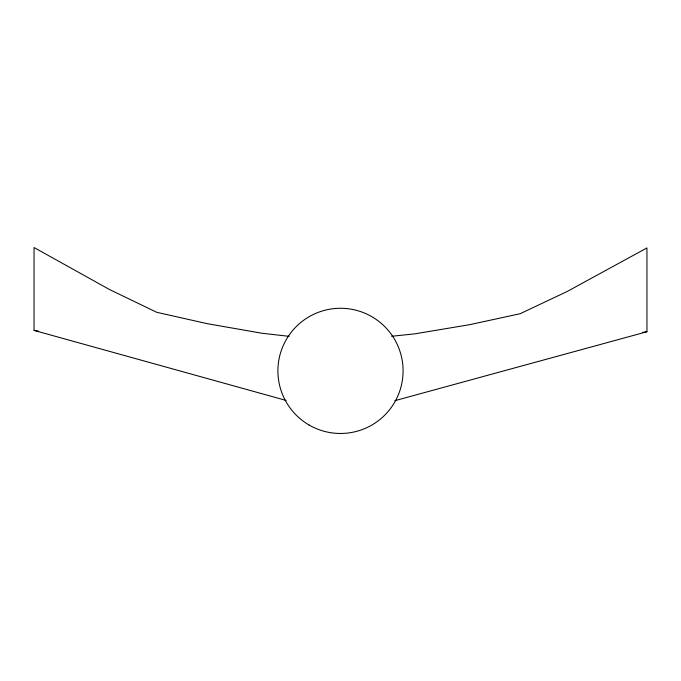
<?xml version="1.0" encoding="UTF-8"?>
<svg xmlns="http://www.w3.org/2000/svg" width="681" height="681" viewBox="0 0 681 681"><rect width="100%" height="100%" fill="white"/><g stroke="black" fill="none" stroke-linecap="round" stroke-linejoin="round"><path stroke-width="1.02" d="M394.818 400.692L646.95 331.741L646.95 247.927L567.247 291.451L520.139 313.72L469.456 324.718L414.644 333.869L391.601 336.286M642.753 332.354L646.95 331.741M289.144 336.337L261.921 333.247L207.143 323.654L156.673 312.281L109.479 289.51L34.05 247.535L34.05 330.404L286.182 400.454M34.05 330.404L38.247 331.043M309.2 425.08A62.592 62.592 0 0 0 403.092 370.873A62.592 62.592 0 0 0 309.2 316.665A62.592 62.592 0 0 0 309.2 425.08"/></g></svg>
